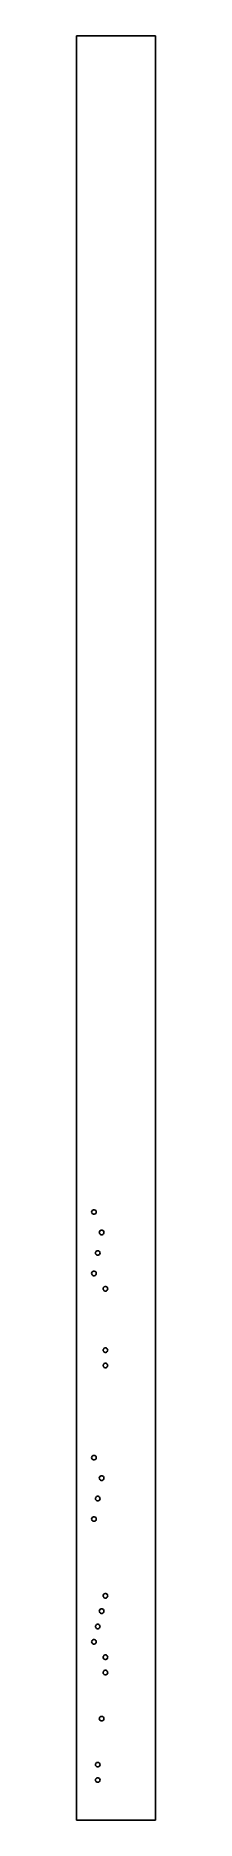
# Model space of a CAD drawing. Header units: metres. Extents: x 0 to 41, y 0 to 930.
import ezdxf

# ---------------------------------------------------------------- set-up
doc = ezdxf.new("R2010")
doc.units = ezdxf.units.M

msp = doc.modelspace()

# ---------------------------------------------------------------- linework, layer by layer
for p, q in [((41, 930), (0, 930)), ((0, 930), (0, 0)), ((41, 0), (41, 930)), ((7.79999, 317), (7.87236, 317.41)), ((7.87236, 316.59), (7.79999, 317)), ((7.87236, 317.41), (8.08073, 317.771)), ((8.08073, 316.229), (7.87236, 316.59)), ((8.08073, 317.771), (8.39999, 318.039)), ((8.39999, 315.961), (8.08073, 316.229)), ((8.39999, 318.039), (8.79161, 318.182)), ((8.79161, 318.182), (9.20837, 318.182)), ((9.20837, 318.182), (9.59999, 318.039)), ((9.59999, 318.039), (9.91925, 317.771)), ((9.91925, 316.229), (9.59999, 315.961)), ((9.91925, 317.771), (10.1276, 317.41)), ((10.1276, 316.59), (9.91925, 316.229)), ((10.1276, 317.41), (10.2, 317)), ((10.2, 317), (10.1276, 316.59)), ((8.79161, 315.818), (8.39999, 315.961)), ((9.20837, 315.818), (8.79161, 315.818)), ((9.59999, 315.961), (9.20837, 315.818)), ((11.8724, 306.744), (12.0807, 307.105)), ((12.0807, 307.105), (12.4, 307.372)), ((12.4, 307.372), (12.7916, 307.515)), ((12.7916, 307.515), (13.2084, 307.515)), ((13.2084, 307.515), (13.6, 307.372)), ((13.6, 307.372), (13.9193, 307.105)), ((13.9193, 307.105), (14.1276, 306.744)), ((11.8, 306.333), (11.8724, 306.744)), ((11.8724, 305.923), (11.8, 306.333)), ((12.0807, 305.562), (11.8724, 305.923)), ((12.4, 305.294), (12.0807, 305.562)), ((12.7916, 305.152), (12.4, 305.294)), ((13.2084, 305.152), (12.7916, 305.152)), ((13.6, 305.294), (13.2084, 305.152)), ((13.9193, 305.562), (13.6, 305.294)), ((14.1276, 305.923), (13.9193, 305.562)), ((14.1276, 306.744), (14.2, 306.333)), ((14.2, 306.333), (14.1276, 305.923)), ((9.79999, 295.667), (9.87236, 296.077)), ((9.87236, 295.256), (9.79999, 295.667)), ((9.87236, 296.077), (10.0807, 296.438)), ((10.0807, 294.895), (9.87236, 295.256)), ((10.0807, 296.438), (10.4, 296.706)), ((10.4, 294.627), (10.0807, 294.895)), ((10.4, 296.706), (10.7916, 296.848)), ((10.7916, 294.485), (10.4, 294.627)), ((10.7916, 296.848), (11.2084, 296.848)), ((11.2084, 294.485), (10.7916, 294.485)), ((11.2084, 296.848), (11.6, 296.706)), ((11.6, 294.627), (11.2084, 294.485)), ((11.6, 296.706), (11.9193, 296.438)), ((11.9193, 294.895), (11.6, 294.627)), ((11.9193, 296.438), (12.1276, 296.077)), ((12.1276, 295.256), (11.9193, 294.895)), ((12.1276, 296.077), (12.2, 295.667)), ((12.2, 295.667), (12.1276, 295.256)), ((7.79999, 285), (7.87236, 285.41)), ((7.87236, 284.59), (7.79999, 285)), ((7.87236, 285.41), (8.08073, 285.771)), ((8.08073, 284.229), (7.87236, 284.59)), ((8.08073, 285.771), (8.39999, 286.039)), ((8.39999, 283.961), (8.08073, 284.229)), ((8.39999, 286.039), (8.79161, 286.182)), ((8.79161, 283.818), (8.39999, 283.961)), ((8.79161, 286.182), (9.20837, 286.182)), ((9.20837, 283.818), (8.79161, 283.818)), ((9.20837, 286.182), (9.59999, 286.039)), ((9.59999, 283.961), (9.20837, 283.818)), ((9.59999, 286.039), (9.91925, 285.771)), ((9.91925, 284.229), (9.59999, 283.961)), ((9.91925, 285.771), (10.1276, 285.41)), ((10.1276, 284.59), (9.91925, 284.229)), ((10.1276, 285.41), (10.2, 285)), ((10.2, 285), (10.1276, 284.59)), ((13.8, 277), (13.8724, 277.41)), ((13.8724, 276.59), (13.8, 277)), ((13.8724, 277.41), (14.0807, 277.771)), ((14.0807, 276.229), (13.8724, 276.59)), ((14.0807, 277.771), (14.4, 278.039)), ((14.4, 275.961), (14.0807, 276.229)), ((14.4, 278.039), (14.7916, 278.182)), ((14.7916, 275.818), (14.4, 275.961)), ((14.7916, 278.182), (15.2084, 278.182)), ((15.2084, 275.818), (14.7916, 275.818)), ((15.2084, 278.182), (15.6, 278.039)), ((15.6, 275.961), (15.2084, 275.818)), ((15.6, 278.039), (15.9193, 277.771)), ((15.9193, 276.229), (15.6, 275.961)), ((15.9193, 277.771), (16.1276, 277.41)), ((16.1276, 276.59), (15.9193, 276.229)), ((16.1276, 277.41), (16.2, 277)), ((16.2, 277), (16.1276, 276.59)), ((13.8, 245), (13.8724, 245.41)), ((13.8724, 244.59), (13.8, 245)), ((13.8724, 245.41), (14.0807, 245.771)), ((14.0807, 244.229), (13.8724, 244.59)), ((14.0807, 245.771), (14.4, 246.039)), ((14.4, 243.961), (14.0807, 244.229)), ((14.4, 246.039), (14.7916, 246.182)), ((14.7916, 243.818), (14.4, 243.961)), ((14.7916, 246.182), (15.2084, 246.182)), ((15.2084, 243.818), (14.7916, 243.818)), ((15.2084, 246.182), (15.6, 246.039)), ((15.6, 243.961), (15.2084, 243.818)), ((15.6, 246.039), (15.9193, 245.771)), ((15.9193, 244.229), (15.6, 243.961)), ((15.9193, 245.771), (16.1276, 245.41)), ((16.1276, 244.59), (15.9193, 244.229)), ((16.1276, 245.41), (16.2, 245)), ((16.2, 245), (16.1276, 244.59)), ((13.8, 237), (13.8724, 237.41)), ((13.8724, 236.59), (13.8, 237)), ((13.8724, 237.41), (14.0807, 237.771)), ((14.0807, 236.229), (13.8724, 236.59)), ((14.0807, 237.771), (14.4, 238.039)), ((14.4, 235.961), (14.0807, 236.229)), ((14.4, 238.039), (14.7916, 238.182)), ((14.7916, 235.818), (14.4, 235.961)), ((14.7916, 238.182), (15.2084, 238.182)), ((15.2084, 235.818), (14.7916, 235.818)), ((15.2084, 238.182), (15.6, 238.039)), ((15.6, 235.961), (15.2084, 235.818)), ((15.6, 238.039), (15.9193, 237.771)), ((15.9193, 236.229), (15.6, 235.961)), ((15.9193, 237.771), (16.1276, 237.41)), ((16.1276, 236.59), (15.9193, 236.229)), ((16.1276, 237.41), (16.2, 237)), ((16.2, 237), (16.1276, 236.59)), ((7.79999, 189), (7.87236, 189.41)), ((7.87236, 188.59), (7.79999, 189)), ((7.87236, 189.41), (8.08073, 189.771)), ((8.08073, 188.229), (7.87236, 188.59)), ((8.08073, 189.771), (8.39999, 190.039)), ((8.39999, 187.961), (8.08073, 188.229)), ((8.39999, 190.039), (8.79161, 190.182)), ((8.79161, 187.818), (8.39999, 187.961)), ((8.79161, 190.182), (9.20837, 190.182)), ((9.20837, 187.818), (8.79161, 187.818)), ((9.20837, 190.182), (9.59999, 190.039)), ((9.59999, 187.961), (9.20837, 187.818)), ((9.59999, 190.039), (9.91925, 189.771)), ((9.91925, 188.229), (9.59999, 187.961)), ((9.91925, 189.771), (10.1276, 189.41)), ((10.1276, 188.59), (9.91925, 188.229)), ((10.1276, 189.41), (10.2, 189)), ((10.2, 189), (10.1276, 188.59)), ((11.8, 178.333), (11.8724, 178.744)), ((11.8724, 177.923), (11.8, 178.333)), ((11.8724, 178.744), (12.0807, 179.105)), ((12.0807, 177.562), (11.8724, 177.923)), ((12.0807, 179.105), (12.4, 179.373)), ((12.4, 177.294), (12.0807, 177.562)), ((12.4, 179.373), (12.7916, 179.515)), ((12.7916, 177.152), (12.4, 177.294)), ((12.7916, 179.515), (13.2084, 179.515)), ((13.2084, 177.152), (12.7916, 177.152)), ((13.2084, 179.515), (13.6, 179.373)), ((13.6, 177.294), (13.2084, 177.152)), ((13.6, 179.373), (13.9193, 179.105)), ((13.9193, 177.562), (13.6, 177.294)), ((13.9193, 179.105), (14.1276, 178.744)), ((14.1276, 177.923), (13.9193, 177.562)), ((14.1276, 178.744), (14.2, 178.333)), ((14.2, 178.333), (14.1276, 177.923)), ((9.79999, 167.667), (9.87236, 168.077)), ((9.87236, 167.256), (9.79999, 167.667)), ((9.87236, 168.077), (10.0807, 168.438)), ((10.0807, 168.438), (10.4, 168.706)), ((10.4, 168.706), (10.7916, 168.848)), ((10.7916, 168.848), (11.2084, 168.848)), ((11.2084, 168.848), (11.6, 168.706)), ((11.6, 168.706), (11.9193, 168.438)), ((11.9193, 168.438), (12.1276, 168.077)), ((12.1276, 168.077), (12.2, 167.667)), ((12.2, 167.667), (12.1276, 167.256)), ((8.39999, 158.039), (8.79161, 158.182)), ((8.79161, 158.182), (9.20837, 158.182)), ((9.20837, 158.182), (9.59999, 158.039)), ((10.0807, 166.895), (9.87236, 167.256)), ((10.4, 166.627), (10.0807, 166.895)), ((10.7916, 166.485), (10.4, 166.627)), ((11.2084, 166.485), (10.7916, 166.485)), ((11.6, 166.627), (11.2084, 166.485)), ((11.9193, 166.895), (11.6, 166.627)), ((12.1276, 167.256), (11.9193, 166.895)), ((7.79999, 157), (7.87236, 157.41)), ((7.87236, 156.59), (7.79999, 157)), ((7.87236, 157.41), (8.08073, 157.771)), ((8.08073, 156.229), (7.87236, 156.59)), ((8.08073, 157.771), (8.39999, 158.039)), ((8.39999, 155.961), (8.08073, 156.229)), ((8.79161, 155.818), (8.39999, 155.961)), ((9.20837, 155.818), (8.79161, 155.818)), ((9.59999, 155.961), (9.20837, 155.818)), ((9.59999, 158.039), (9.91925, 157.771)), ((9.91925, 156.229), (9.59999, 155.961)), ((9.91925, 157.771), (10.1276, 157.41)), ((10.1276, 156.59), (9.91925, 156.229)), ((10.1276, 157.41), (10.2, 157)), ((10.2, 157), (10.1276, 156.59)), ((13.8, 117), (13.8724, 117.41)), ((13.8724, 116.59), (13.8, 117)), ((13.8724, 117.41), (14.0807, 117.771)), ((14.0807, 116.229), (13.8724, 116.59)), ((14.0807, 117.771), (14.4, 118.039)), ((14.4, 115.961), (14.0807, 116.229)), ((14.4, 118.039), (14.7916, 118.182)), ((14.7916, 115.818), (14.4, 115.961)), ((14.7916, 118.182), (15.2084, 118.182)), ((15.2084, 115.818), (14.7916, 115.818)), ((15.2084, 118.182), (15.6, 118.039)), ((15.6, 115.961), (15.2084, 115.818)), ((15.6, 118.039), (15.9193, 117.771)), ((15.9193, 116.229), (15.6, 115.961)), ((15.9193, 117.771), (16.1276, 117.41)), ((16.1276, 116.59), (15.9193, 116.229)), ((16.1276, 117.41), (16.2, 117)), ((16.2, 117), (16.1276, 116.59)), ((11.8, 109), (11.8724, 109.41)), ((11.8724, 108.59), (11.8, 109)), ((11.8724, 109.41), (12.0807, 109.771)), ((12.0807, 108.229), (11.8724, 108.59)), ((12.0807, 109.771), (12.4, 110.039)), ((12.4, 107.961), (12.0807, 108.229)), ((12.4, 110.039), (12.7916, 110.182)), ((12.7916, 107.818), (12.4, 107.961)), ((12.7916, 110.182), (13.2084, 110.182)), ((13.2084, 107.818), (12.7916, 107.818)), ((13.2084, 110.182), (13.6, 110.039)), ((13.6, 107.961), (13.2084, 107.818)), ((13.6, 110.039), (13.9193, 109.771)), ((13.9193, 108.229), (13.6, 107.961)), ((13.9193, 109.771), (14.1276, 109.41)), ((14.1276, 108.59), (13.9193, 108.229)), ((14.1276, 109.41), (14.2, 109)), ((14.2, 109), (14.1276, 108.59)), ((7.79999, 93), (7.87236, 93.4104)), ((7.87236, 92.5896), (7.79999, 93)), ((7.87236, 93.4104), (8.08073, 93.7713)), ((8.08073, 93.7713), (8.39999, 94.0392)), ((8.39999, 94.0392), (8.79161, 94.1818)), ((8.79161, 94.1818), (9.20837, 94.1818)), ((9.20837, 94.1818), (9.59999, 94.0392)), ((9.59999, 94.0392), (9.91925, 93.7713)), ((9.79999, 101), (9.87236, 101.41)), ((9.87236, 100.59), (9.79999, 101)), ((9.87236, 101.41), (10.0807, 101.771)), ((10.0807, 100.229), (9.87236, 100.59)), ((9.91925, 93.7713), (10.1276, 93.4104)), ((10.0807, 101.771), (10.4, 102.039)), ((10.4, 99.9608), (10.0807, 100.229)), ((10.1276, 93.4104), (10.2, 93)), ((10.2, 93), (10.1276, 92.5896)), ((10.4, 102.039), (10.7916, 102.182)), ((10.7916, 99.8182), (10.4, 99.9608)), ((10.7916, 102.182), (11.2084, 102.182)), ((11.2084, 99.8182), (10.7916, 99.8182)), ((11.2084, 102.182), (11.6, 102.039)), ((11.6, 99.9608), (11.2084, 99.8182)), ((11.6, 102.039), (11.9193, 101.771)), ((11.9193, 100.229), (11.6, 99.9608)), ((11.9193, 101.771), (12.1276, 101.41)), ((12.1276, 100.59), (11.9193, 100.229)), ((12.1276, 101.41), (12.2, 101)), ((12.2, 101), (12.1276, 100.59)), ((8.08073, 92.2287), (7.87236, 92.5896)), ((8.39999, 91.9608), (8.08073, 92.2287)), ((8.79161, 91.8182), (8.39999, 91.9608)), ((9.20837, 91.8182), (8.79161, 91.8182)), ((9.59999, 91.9608), (9.20837, 91.8182)), ((9.91925, 92.2287), (9.59999, 91.9608)), ((10.1276, 92.5896), (9.91925, 92.2287)), ((13.8, 85), (13.8724, 85.4104)), ((13.8724, 84.5896), (13.8, 85)), ((13.8724, 85.4104), (14.0807, 85.7713)), ((14.0807, 84.2287), (13.8724, 84.5896)), ((14.0807, 85.7713), (14.4, 86.0392)), ((14.4, 83.9608), (14.0807, 84.2287)), ((14.4, 86.0392), (14.7916, 86.1818)), ((14.7916, 83.8182), (14.4, 83.9608)), ((14.7916, 86.1818), (15.2084, 86.1818)), ((15.2084, 83.8182), (14.7916, 83.8182)), ((15.2084, 86.1818), (15.6, 86.0392)), ((15.6, 83.9608), (15.2084, 83.8182)), ((15.6, 86.0392), (15.9193, 85.7713)), ((15.9193, 84.2287), (15.6, 83.9608)), ((15.9193, 85.7713), (16.1276, 85.4104)), ((16.1276, 84.5896), (15.9193, 84.2287)), ((16.1276, 85.4104), (16.2, 85)), ((16.2, 85), (16.1276, 84.5896)), ((13.8, 77), (13.8724, 77.4104)), ((13.8724, 76.5896), (13.8, 77)), ((13.8724, 77.4104), (14.0807, 77.7713)), ((14.0807, 76.2287), (13.8724, 76.5896)), ((14.0807, 77.7713), (14.4, 78.0392)), ((14.4, 75.9608), (14.0807, 76.2287)), ((14.4, 78.0392), (14.7916, 78.1818)), ((14.7916, 75.8182), (14.4, 75.9608)), ((14.7916, 78.1818), (15.2084, 78.1818)), ((15.2084, 75.8182), (14.7916, 75.8182)), ((15.2084, 78.1818), (15.6, 78.0392)), ((15.6, 75.9608), (15.2084, 75.8182)), ((15.6, 78.0392), (15.9193, 77.7713)), ((15.9193, 76.2287), (15.6, 75.9608)), ((15.9193, 77.7713), (16.1276, 77.4104)), ((16.1276, 76.5896), (15.9193, 76.2287)), ((16.1276, 77.4104), (16.2, 77)), ((16.2, 77), (16.1276, 76.5896)), ((11.8, 53), (11.8724, 53.4104)), ((11.8724, 52.5896), (11.8, 53)), ((11.8724, 53.4104), (12.0807, 53.7713)), ((12.0807, 52.2287), (11.8724, 52.5896)), ((12.0807, 53.7713), (12.4, 54.0392)), ((12.4, 51.9608), (12.0807, 52.2287)), ((12.4, 54.0392), (12.7916, 54.1818)), ((12.7916, 51.8182), (12.4, 51.9608)), ((12.7916, 54.1818), (13.2084, 54.1818)), ((13.2084, 51.8182), (12.7916, 51.8182)), ((13.2084, 54.1818), (13.6, 54.0392)), ((13.6, 51.9608), (13.2084, 51.8182)), ((13.6, 54.0392), (13.9193, 53.7713)), ((13.9193, 52.2287), (13.6, 51.9608)), ((13.9193, 53.7713), (14.1276, 53.4104)), ((14.1276, 52.5896), (13.9193, 52.2287)), ((14.1276, 53.4104), (14.2, 53)), ((14.2, 53), (14.1276, 52.5896)), ((9.79999, 29), (9.87236, 29.4104)), ((9.87236, 28.5896), (9.79999, 29)), ((9.87236, 29.4104), (10.0807, 29.7713)), ((10.0807, 28.2287), (9.87236, 28.5896)), ((10.0807, 29.7713), (10.4, 30.0392)), ((10.4, 27.9608), (10.0807, 28.2287)), ((10.4, 30.0392), (10.7916, 30.1818)), ((10.7916, 27.8182), (10.4, 27.9608)), ((10.7916, 30.1818), (11.2084, 30.1818)), ((11.2084, 30.1818), (11.6, 30.0392)), ((11.6, 27.9608), (11.2084, 27.8182)), ((11.6, 30.0392), (11.9193, 29.7713)), ((11.9193, 28.2287), (11.6, 27.9608)), ((11.9193, 29.7713), (12.1276, 29.4104)), ((12.1276, 28.5896), (11.9193, 28.2287)), ((12.1276, 29.4104), (12.2, 29)), ((12.2, 29), (12.1276, 28.5896)), ((9.79999, 21), (9.87236, 21.4104)), ((9.87236, 20.5896), (9.79999, 21)), ((9.87236, 21.4104), (10.0807, 21.7713)), ((10.0807, 20.2287), (9.87236, 20.5896)), ((10.0807, 21.7713), (10.4, 22.0392)), ((10.4, 19.9608), (10.0807, 20.2287)), ((10.4, 22.0392), (10.7916, 22.1818)), ((10.7916, 19.8182), (10.4, 19.9608)), ((11.2084, 27.8182), (10.7916, 27.8182)), ((10.7916, 22.1818), (11.2084, 22.1818)), ((11.2084, 19.8182), (10.7916, 19.8182)), ((11.2084, 22.1818), (11.6, 22.0392)), ((11.6, 19.9608), (11.2084, 19.8182)), ((11.6, 22.0392), (11.9193, 21.7713)), ((11.9193, 20.2287), (11.6, 19.9608)), ((11.9193, 21.7713), (12.1276, 21.4104)), ((12.1276, 20.5896), (11.9193, 20.2287)), ((12.1276, 21.4104), (12.2, 21)), ((12.2, 21), (12.1276, 20.5896)), ((0, 0), (41, 0))]:
    msp.add_line(p, q)

doc.saveas('drawing.dxf')
